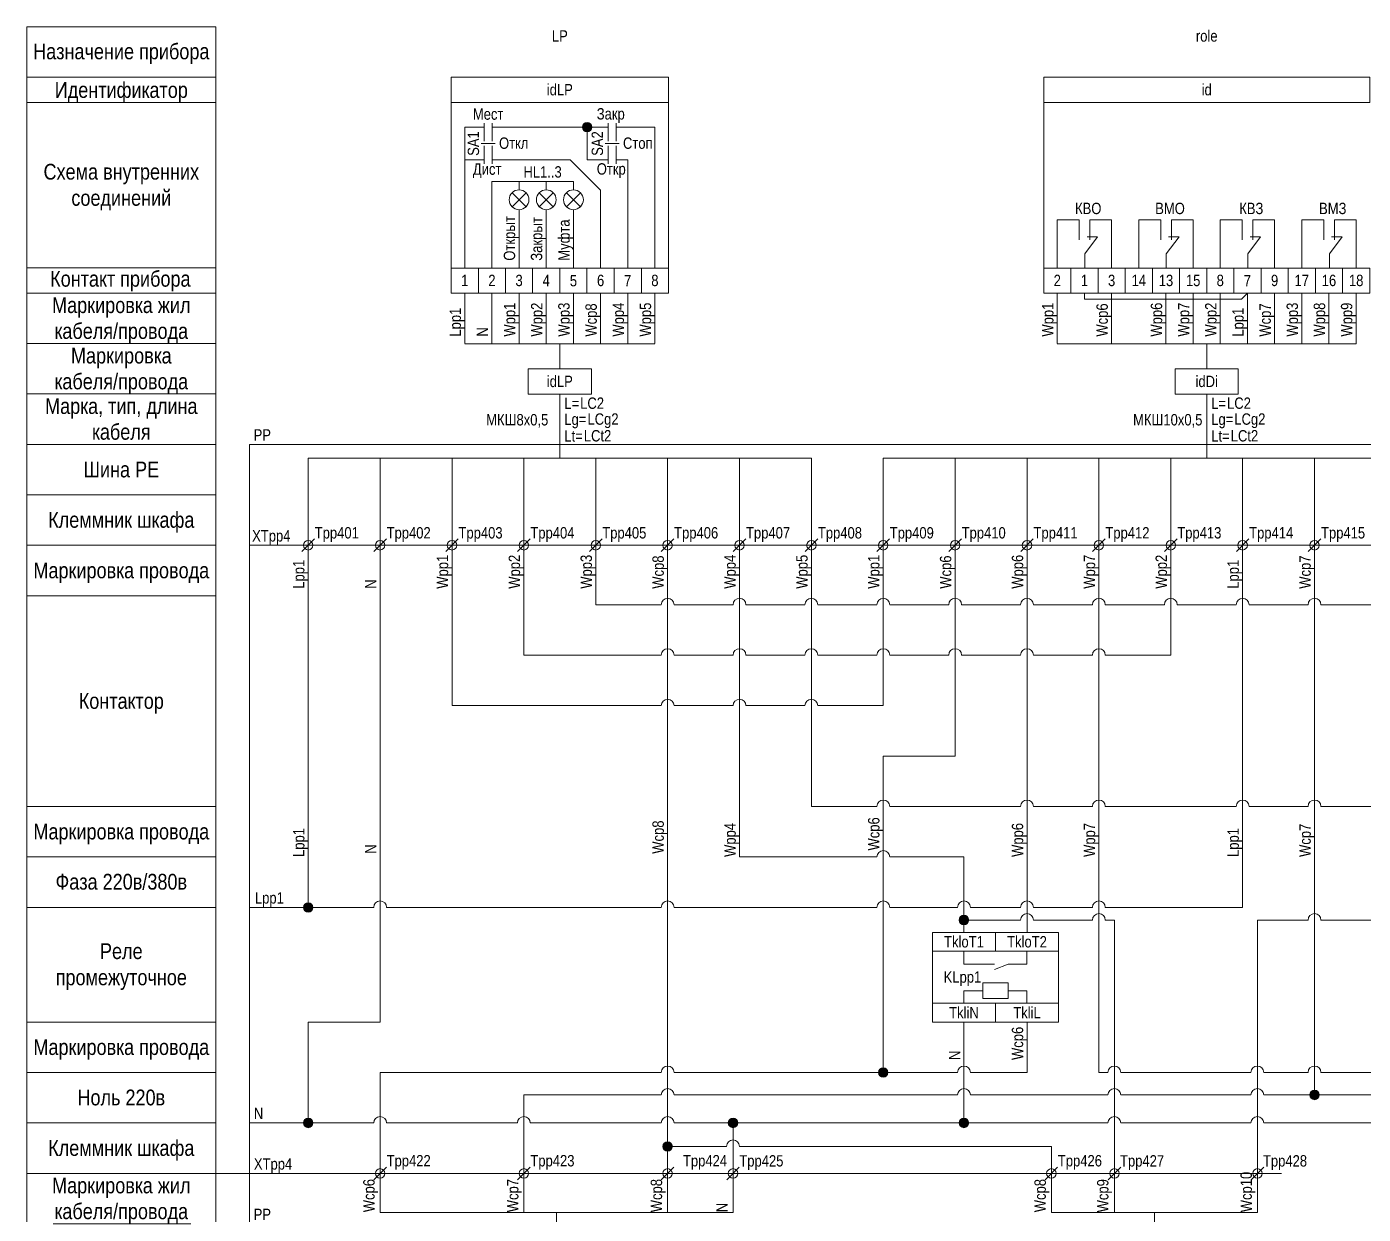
# Model space of a CAD drawing. Header units: millimetres. Extents: x 20 to 340, y -288 to -5.
# Drawn here: x 20 to 232, y -193.3 to -5 of the extents above; entities that cross this region are included whole.
import ezdxf

# ---------------------------------------------------------------- set-up
doc = ezdxf.new("R2010")
doc.units = ezdxf.units.MM
doc.header["$MEASUREMENT"] = 0
doc.linetypes.add('1_1', pattern=[2000, 1000, -1000])
doc.linetypes.add('4_2_1_2', pattern=[6702.777624, 3527.777672, -1763.888836, 0, -1411.111116])
for name, color, linetype in [('id_names', 7, 'Continuous'), ('id_params_do', 7, 'Continuous'), ('id_static_di', 7, 'Continuous'), ('id_static_do', 7, 'Continuous')]:
    doc.layers.add(name, color=color, linetype=linetype)
doc.styles.add('СГЕНЕРИР_СТИЛЬ_1', font='')
doc.styles.get('СГЕНЕРИР_СТИЛЬ_1').set_extended_font_data('Arial Narrow')

msp = doc.modelspace()

# ---------------------------------------------------------------- hatches: boundary and pattern name
at = {"layer": 'id_static_do', "linetype": 'Continuous', "lineweight": 0, "true_color": 0x000000}
for points in [[(108.13, -20.91), (108.19, -21.2), (108.35, -21.44), (108.59, -21.61), (108.88, -21.66), (109.17, -21.61), (109.41, -21.44), (109.57, -21.2), (109.63, -20.91), (109.57, -20.63), (109.41, -20.38), (109.17, -20.22), (108.88, -20.16), (108.59, -20.22), (108.35, -20.38), (108.19, -20.63)], [(63.9, -144.65), (63.96, -144.94), (64.12, -145.18), (64.37, -145.34), (64.65, -145.4), (64.94, -145.34), (65.18, -145.18), (65.35, -144.94), (65.4, -144.65), (65.35, -144.36), (65.18, -144.12), (64.94, -143.96), (64.65, -143.9), (64.37, -143.96), (64.12, -144.12), (63.96, -144.36)], [(167.9, -146.65), (167.96, -146.94), (168.12, -147.18), (168.36, -147.34), (168.65, -147.4), (168.94, -147.34), (169.18, -147.18), (169.34, -146.94), (169.4, -146.65), (169.34, -146.36), (169.18, -146.12), (168.94, -145.96), (168.65, -145.9), (168.36, -145.96), (168.12, -146.12), (167.96, -146.36)], [(155.1, -170.83), (155.16, -171.12), (155.32, -171.36), (155.56, -171.52), (155.85, -171.58), (156.14, -171.52), (156.38, -171.36), (156.54, -171.12), (156.6, -170.83), (156.54, -170.54), (156.38, -170.3), (156.14, -170.14), (155.85, -170.08), (155.56, -170.14), (155.32, -170.3), (155.16, -170.54)], [(223.5, -174.39), (223.56, -174.68), (223.72, -174.92), (223.96, -175.09), (224.25, -175.14), (224.54, -175.09), (224.78, -174.92), (224.94, -174.68), (225, -174.39), (224.94, -174.11), (224.78, -173.86), (224.54, -173.7), (224.25, -173.64), (223.96, -173.7), (223.72, -173.86), (223.56, -174.11)], [(63.9, -178.83), (63.96, -179.12), (64.12, -179.36), (64.37, -179.52), (64.65, -179.58), (64.94, -179.52), (65.18, -179.36), (65.35, -179.12), (65.4, -178.83), (65.35, -178.54), (65.18, -178.3), (64.94, -178.14), (64.65, -178.08), (64.37, -178.14), (64.12, -178.3), (63.96, -178.54)], [(131.27, -178.83), (131.32, -179.12), (131.49, -179.36), (131.73, -179.52), (132.02, -179.58), (132.3, -179.52), (132.55, -179.36), (132.71, -179.12), (132.77, -178.83), (132.71, -178.54), (132.55, -178.3), (132.3, -178.14), (132.02, -178.08), (131.73, -178.14), (131.49, -178.3), (131.32, -178.54)], [(167.9, -178.83), (167.96, -179.12), (168.12, -179.36), (168.36, -179.52), (168.65, -179.58), (168.94, -179.52), (169.18, -179.36), (169.34, -179.12), (169.4, -178.83), (169.34, -178.54), (169.18, -178.3), (168.94, -178.14), (168.65, -178.08), (168.36, -178.14), (168.12, -178.3), (167.96, -178.54)], [(120.9, -182.55), (120.96, -182.83), (121.12, -183.08), (121.37, -183.24), (121.65, -183.3), (121.94, -183.24), (122.18, -183.08), (122.34, -182.83), (122.4, -182.55), (122.34, -182.26), (122.18, -182.02), (121.94, -181.85), (121.65, -181.8), (121.37, -181.85), (121.12, -182.02), (120.96, -182.26)]]:
    msp.add_hatch(color=18, dxfattribs=at).paths.add_polyline_path(points)

# ---------------------------------------------------------------- linework, layer by layer
at = {"layer": 'id_names', "color": 7, "linetype": 'Continuous', "lineweight": 15, "ltscale": 100}
for points in [[(20, -13), (50, -13), (50, -5), (20, -5)], [(20, -17), (50, -17), (50, -13), (20, -13)], [(20, -43.23), (50, -43.23), (50, -17), (20, -17)], [(20, -47.23), (50, -47.23), (50, -43.23), (20, -43.23)], [(20, -55.23), (50, -55.23), (50, -47.23), (20, -47.23)], [(20, -63.23), (50, -63.23), (50, -55.23), (20, -55.23)], [(20, -71.23), (50, -71.23), (50, -63.23), (20, -63.23)], [(20, -79.23), (50, -79.23), (50, -71.23), (20, -71.23)], [(20, -87.23), (50, -87.23), (50, -79.23), (20, -79.23)], [(20, -95.23), (50, -95.23), (50, -87.23), (20, -87.23)], [(20, -128.65), (50, -128.65), (50, -95.23), (20, -95.23)], [(20, -136.65), (50, -136.65), (50, -128.65), (20, -128.65)], [(20, -144.65), (50, -144.65), (50, -136.65), (20, -136.65)], [(20, -162.83), (50, -162.83), (50, -144.65), (20, -144.65)], [(20, -170.83), (50, -170.83), (50, -162.83), (20, -162.83)], [(20, -178.83), (50, -178.83), (50, -170.83), (20, -170.83)], [(20, -186.83), (50, -186.83), (50, -178.83), (20, -178.83)], [(20, -194.83), (50, -194.83), (50, -186.83), (20, -186.83)]]:
    msp.add_lwpolyline(points, close=True, dxfattribs=at)
at = {"layer": 'id_static_di', "color": 7, "linetype": 'Continuous', "lineweight": 15, "ltscale": 100}
msp.add_line((104.03, -196.83), (104.03, -193.01), dxfattribs=at)
at = {"layer": 'id_static_do', "color": 7, "linetype": 'Continuous', "lineweight": 15, "ltscale": 100}
for p, q in [((87.32, -17), (87.32, -43.26)), ((121.79, -43.26), (121.79, -17)), ((89.47, -43.26), (89.47, -20.91)), ((89.47, -20.91), (92.57, -20.91)), ((92.57, -23.12), (92.57, -20.27)), ((93.82, -23.12), (93.82, -20.27)), ((93.82, -20.91), (112.23, -20.91)), ((112.23, -23.12), (112.23, -20.27)), ((113.47, -23.12), (113.47, -20.27)), ((113.47, -20.91), (119.63, -20.91)), ((119.63, -20.91), (119.63, -43.26)), ((108.88, -26.1), (108.88, -21.66)), ((92.1, -23.51), (94.29, -23.51)), ((92.57, -26.74), (92.57, -23.89)), ((93.82, -26.74), (93.82, -23.89)), ((111.76, -23.51), (113.95, -23.51)), ((112.23, -26.74), (112.23, -23.89)), ((113.47, -26.74), (113.47, -23.89)), ((89.47, -26.1), (92.57, -26.1)), ((93.82, -26.1), (106.21, -26.1)), ((106.21, -26.1), (111.02, -30.91)), ((112.23, -26.1), (108.88, -26.1)), ((113.47, -26.1), (115.32, -26.1)), ((115.32, -26.1), (115.32, -43.26)), ((93.78, -43.26), (93.78, -29.52)), ((93.78, -29.52), (106.71, -29.52)), ((98.09, -29.52), (98.09, -30.87)), ((102.4, -29.52), (102.4, -30.87)), ((106.71, -29.52), (106.71, -30.87)), ((96.98, -33.55), (99.2, -31.33)), ((96.98, -31.33), (99.2, -33.55)), ((101.29, -33.55), (103.51, -31.33)), ((101.29, -31.33), (103.51, -33.55)), ((105.6, -33.55), (107.82, -31.33)), ((105.6, -31.33), (107.82, -33.55)), ((111.02, -30.91), (111.02, -43.26)), ((98.09, -34.06), (98.09, -43.26)), ((102.4, -34.06), (102.4, -43.26)), ((106.71, -34.06), (106.71, -43.26)), ((183.45, -43.26), (183.45, -35.64)), ((186.92, -35.64), (183.45, -35.64)), ((186.92, -35.64), (186.92, -38.78)), ((192.07, -35.64), (188.63, -35.64)), ((188.63, -35.64), (188.63, -38.78)), ((192.07, -43.26), (192.07, -35.64)), ((196.38, -43.26), (196.38, -35.64)), ((199.85, -35.64), (196.38, -35.64)), ((199.85, -35.64), (199.85, -38.78)), ((205, -35.64), (201.56, -35.64)), ((201.56, -35.64), (201.56, -38.78)), ((205, -43.26), (205, -35.64)), ((209.3, -43.26), (209.3, -35.64)), ((212.77, -35.64), (209.3, -35.64)), ((212.77, -35.64), (212.77, -38.78)), ((217.92, -35.64), (214.48, -35.64)), ((214.48, -35.64), (214.48, -38.78)), ((217.92, -43.26), (217.92, -35.64)), ((222.23, -43.26), (222.23, -35.64)), ((225.7, -35.64), (222.23, -35.64)), ((225.7, -35.64), (225.7, -38.78)), ((230.85, -35.64), (227.41, -35.64)), ((227.41, -35.64), (227.41, -38.78)), ((230.85, -43.26), (230.85, -35.64)), ((189.84, -38.32), (187.82, -41)), ((189.84, -38.32), (188.18, -38.32)), ((202.77, -38.32), (200.74, -41)), ((202.77, -38.32), (201.11, -38.32)), ((215.69, -38.32), (213.67, -41)), ((215.69, -38.32), (214.03, -38.32)), ((228.62, -38.32), (226.6, -41)), ((228.62, -38.32), (226.96, -38.32)), ((187.82, -41), (187.82, -43.26)), ((200.74, -41), (200.74, -43.26)), ((213.67, -41), (213.67, -43.26)), ((226.6, -41), (226.6, -43.26)), ((89.47, -55.24), (89.47, -47.26)), ((93.78, -55.24), (93.78, -47.26)), ((98.09, -55.24), (98.09, -47.26)), ((102.4, -55.24), (102.4, -47.26)), ((106.71, -55.24), (106.71, -47.26)), ((111.02, -55.26), (111.02, -47.26)), ((115.32, -55.24), (115.32, -47.26)), ((119.63, -55.24), (119.63, -47.26)), ((183.45, -55.24), (183.45, -47.26)), ((187.76, -48.22), (187.76, -47.26)), ((212.65, -48.22), (187.76, -48.22)), ((192.07, -55.24), (192.07, -47.26)), ((200.69, -55.24), (200.69, -47.26)), ((205, -55.24), (205, -47.26)), ((209.3, -55.24), (209.3, -47.26)), ((213.61, -47.26), (212.65, -48.22)), ((213.61, -55.24), (213.61, -47.26)), ((217.92, -55.26), (217.92, -47.26)), ((222.23, -55.24), (222.23, -47.26)), ((226.54, -55.24), (226.54, -47.26)), ((230.85, -55.26), (230.85, -47.26)), ((119.63, -55.26), (89.47, -55.26)), ((104.55, -59.26), (104.55, -55.26)), ((230.85, -55.26), (183.45, -55.26)), ((207.15, -59.26), (207.15, -55.26)), ((104.55, -73.4), (104.55, -63.26)), ((207.15, -73.4), (207.15, -63.26)), ((64.65, -87.26), (64.65, -73.4)), ((64.65, -73.4), (144.45, -73.4)), ((76.05, -87.26), (76.05, -73.4)), ((87.45, -87.26), (87.45, -73.4)), ((98.85, -87.26), (98.85, -73.4)), ((110.25, -87.26), (110.25, -73.4)), ((121.65, -87.26), (121.65, -73.4)), ((133.05, -87.26), (133.05, -73.4)), ((144.45, -87.26), (144.45, -73.4)), ((155.85, -73.4), (258.45, -73.4)), ((155.85, -87.26), (155.85, -73.4)), ((167.25, -87.26), (167.25, -73.4)), ((178.65, -87.26), (178.65, -73.4)), ((190.05, -87.26), (190.05, -73.4)), ((201.45, -87.26), (201.45, -73.4)), ((212.85, -87.26), (212.85, -73.4)), ((224.25, -87.26), (224.25, -73.4)), ((63.65, -88.23), (65.65, -86.23)), ((75.05, -88.23), (77.05, -86.23)), ((86.45, -88.23), (88.45, -86.23)), ((97.85, -88.23), (99.85, -86.23)), ((109.25, -88.23), (111.25, -86.23)), ((120.65, -88.23), (122.65, -86.23)), ((132.05, -88.23), (134.05, -86.23)), ((143.45, -88.23), (145.45, -86.23)), ((154.85, -88.23), (156.85, -86.23)), ((166.25, -88.23), (168.25, -86.23)), ((177.65, -88.23), (179.65, -86.23)), ((189.05, -88.23), (191.05, -86.23)), ((200.45, -88.23), (202.45, -86.23)), ((211.85, -88.23), (213.85, -86.23)), ((223.25, -88.23), (225.25, -86.23)), ((64.65, -87.23), (64.65, -143.9)), ((76.05, -87.23), (76.05, -162.83)), ((87.45, -112.65), (87.45, -87.23)), ((98.85, -87.23), (98.85, -104.65)), ((110.25, -96.65), (110.25, -87.23)), ((121.65, -87.23), (121.65, -186.83)), ((155.85, -112.65), (155.85, -87.23)), ((167.25, -87.23), (167.25, -120.65)), ((178.65, -87.23), (178.65, -148.65)), ((190.05, -87.23), (190.05, -170.83)), ((201.45, -104.65), (201.45, -87.23)), ((212.85, -144.65), (212.85, -87.26)), ((224.25, -87.23), (224.25, -173.64)), ((110.25, -96.65), (120.63, -96.65)), ((122.67, -96.65), (132.03, -96.65)), ((134.07, -96.65), (143.43, -96.65)), ((145.47, -96.65), (154.83, -96.65)), ((156.87, -96.65), (166.23, -96.65)), ((168.27, -96.65), (177.63, -96.65)), ((179.67, -96.65), (189.03, -96.65)), ((191.07, -96.65), (200.43, -96.65)), ((202.47, -96.65), (211.83, -96.65)), ((213.87, -96.65), (223.23, -96.65)), ((225.27, -96.65), (235.65, -96.65)), ((98.85, -104.65), (120.63, -104.65)), ((122.67, -104.65), (132.03, -104.65)), ((134.07, -104.65), (143.43, -104.65)), ((145.47, -104.65), (154.83, -104.65)), ((156.87, -104.65), (166.23, -104.65)), ((168.27, -104.65), (177.63, -104.65)), ((179.67, -104.65), (189.03, -104.65)), ((191.07, -104.65), (201.45, -104.65)), ((87.45, -112.65), (120.63, -112.65)), ((122.67, -112.65), (132.03, -112.65)), ((134.07, -112.65), (143.43, -112.65)), ((145.47, -112.65), (155.85, -112.65)), ((167.25, -120.65), (155.85, -120.65)), ((155.85, -120.65), (155.85, -170.08)), ((75.04, -144.65), (55.31, -144.65)), ((120.63, -144.65), (77.07, -144.65)), ((154.83, -144.65), (122.67, -144.65)), ((167.63, -144.65), (156.87, -144.65)), ((177.63, -144.65), (169.67, -144.65)), ((189.03, -144.65), (179.67, -144.65)), ((212.85, -144.65), (191.07, -144.65)), ((177.63, -146.65), (169.4, -146.65)), ((189.03, -146.65), (179.67, -146.65)), ((192.51, -146.65), (191.07, -146.65)), ((192.51, -186.83), (192.51, -146.65)), ((215.19, -186.83), (215.19, -146.65)), ((215.19, -146.65), (223.23, -146.65)), ((225.27, -146.65), (236.31, -146.65)), ((64.65, -162.83), (64.65, -178.08)), ((76.05, -162.83), (64.65, -162.83)), ((168.65, -178.08), (168.65, -162.83)), ((178.65, -170.83), (178.65, -162.83)), ((155.85, -170.83), (167.63, -170.83)), ((169.67, -170.83), (178.65, -170.83)), ((190.05, -170.83), (191.49, -170.83)), ((193.53, -170.83), (214.17, -170.83)), ((216.21, -170.83), (223.23, -170.83)), ((225.27, -170.83), (236.04, -170.83)), ((224.25, -174.39), (236.04, -174.39)), ((55.31, -178.83), (75.04, -178.83)), ((77.07, -178.83), (97.83, -178.83)), ((99.87, -178.83), (120.63, -178.83)), ((122.67, -178.83), (191.49, -178.83)), ((132.02, -186.83), (132.02, -179.58)), ((193.53, -178.83), (214.17, -178.83)), ((216.21, -178.83), (333.7, -178.83)), ((131, -182.55), (122.4, -182.55)), ((182.51, -182.55), (133.03, -182.55)), ((182.51, -186.83), (182.51, -182.55)), ((75.05, -187.83), (77.05, -185.83)), ((97.85, -187.83), (99.85, -185.83)), ((120.65, -187.83), (122.65, -185.83)), ((131.02, -187.83), (133.02, -185.83)), ((181.51, -187.83), (183.51, -185.83)), ((191.51, -187.83), (193.51, -185.83)), ((214.19, -187.83), (216.19, -185.83)), ((76.05, -193.01), (76.05, -186.83)), ((98.85, -193.01), (98.85, -186.83)), ((121.65, -193.01), (121.65, -186.83)), ((132.02, -193.01), (132.02, -186.83)), ((182.51, -193.01), (182.51, -186.83)), ((192.51, -193.01), (192.51, -186.83)), ((215.19, -193.01), (215.19, -186.83)), ((76.05, -193.01), (132.02, -193.01)), ((182.51, -193.01), (215.19, -193.01)), ((198.85, -196.83), (198.85, -193.01))]:
    msp.add_line(p, q, dxfattribs=at)
at = {"layer": 'id_static_do', "color": 7, "linetype": '1_1', "lineweight": 15, "ltscale": 100}
for p, q in [((181.3, -43.26), (181.3, -17)), ((339.51, -71.23), (55.31, -71.23)), ((55.31, -194.83), (55.31, -71.23))]:
    msp.add_line(p, q, dxfattribs=at)
at = {"layer": 'id_static_do', "color": 7, "linetype": '4_2_1_2', "lineweight": 15, "ltscale": 100}
for p, q in [((55.31, -87.23), (309.75, -87.23)), ((46.36, -186.83), (218.99, -186.83))]:
    msp.add_line(p, q, dxfattribs=at)
at = {"layer": 'id_static_do', "color": 7, "linetype": 'Continuous', "lineweight": 15, "ltscale": 100}
for points in [[(87.32, -17), (121.79, -17), (121.79, -13), (87.32, -13)], [(181.3, -17), (233, -17), (233, -13), (181.3, -13)], [(87.32, -47.26), (91.63, -47.26), (91.63, -43.26), (87.32, -43.26)], [(91.63, -47.26), (95.93, -47.26), (95.93, -43.26), (91.63, -43.26)], [(95.93, -47.26), (100.24, -47.26), (100.24, -43.26), (95.93, -43.26)], [(100.24, -47.26), (104.55, -47.26), (104.55, -43.26), (100.24, -43.26)], [(104.55, -47.26), (108.86, -47.26), (108.86, -43.26), (104.55, -43.26)], [(108.86, -47.26), (113.17, -47.26), (113.17, -43.26), (108.86, -43.26)], [(113.17, -47.26), (117.48, -47.26), (117.48, -43.26), (113.17, -43.26)], [(117.48, -47.26), (121.79, -47.26), (121.79, -43.26), (117.48, -43.26)], [(181.3, -47.26), (185.61, -47.26), (185.61, -43.26), (181.3, -43.26)], [(185.61, -47.26), (189.91, -47.26), (189.91, -43.26), (185.61, -43.26)], [(189.91, -47.26), (194.22, -47.26), (194.22, -43.26), (189.91, -43.26)], [(194.22, -47.26), (198.53, -47.26), (198.53, -43.26), (194.22, -43.26)], [(198.53, -47.26), (202.84, -47.26), (202.84, -43.26), (198.53, -43.26)], [(202.84, -47.26), (207.15, -47.26), (207.15, -43.26), (202.84, -43.26)], [(207.15, -47.26), (211.46, -47.26), (211.46, -43.26), (207.15, -43.26)], [(211.46, -47.26), (215.77, -47.26), (215.77, -43.26), (211.46, -43.26)], [(215.77, -47.26), (220.08, -47.26), (220.08, -43.26), (215.77, -43.26)], [(220.08, -47.26), (224.39, -47.26), (224.39, -43.26), (220.08, -43.26)], [(224.39, -47.26), (228.69, -47.26), (228.69, -43.26), (224.39, -43.26)], [(228.69, -47.26), (233, -47.26), (233, -43.26), (228.69, -43.26)], [(99.55, -63.26), (109.55, -63.26), (109.55, -59.26), (99.55, -59.26)], [(202.15, -63.26), (212.15, -63.26), (212.15, -59.26), (202.15, -59.26)], [(183.65, -148.65), (163.65, -148.65), (163.65, -162.83), (183.65, -162.83)], [(173.65, -148.65), (163.65, -148.65), (163.65, -151.61), (173.65, -151.61)], [(183.65, -148.65), (173.65, -148.65), (173.65, -151.61), (183.65, -151.61)], [(171.65, -159.11), (171.65, -156.61), (175.65, -156.61), (175.65, -159.11)], [(173.65, -159.86), (163.65, -159.86), (163.65, -162.83), (173.65, -162.83)], [(183.65, -159.86), (173.65, -159.86), (173.65, -162.83), (183.65, -162.83)]]:
    msp.add_lwpolyline(points, close=True, dxfattribs=at)
for points in [[(133.05, -87.23), (133.05, -136.65), (154.83, -136.65)], [(144.45, -87.23), (144.45, -128.65), (154.83, -128.65)], [(156.87, -128.65), (177.63, -128.65)], [(179.67, -128.65), (189.03, -128.65)], [(191.07, -128.65), (211.83, -128.65)], [(213.87, -128.65), (223.23, -128.65)], [(225.27, -128.65), (237.06, -128.65), (237.06, -148.65)], [(156.87, -136.65), (168.65, -136.65), (168.65, -148.65)], [(168.65, -151.61), (168.65, -153.65), (171.65, -153.65)], [(178.64, -151.61), (178.64, -153.65), (175.65, -153.65)], [(171.65, -153.65), (173.51, -153.65)], [(175.65, -153.65), (173.51, -154.48)], [(168.65, -159.86), (168.65, -157.86), (171.65, -157.86)], [(178.64, -159.86), (178.64, -157.86), (175.65, -157.86)], [(76.05, -186.83), (76.05, -170.83), (120.63, -170.83)], [(122.67, -170.83), (155.85, -170.83)], [(98.85, -186.83), (98.85, -174.39), (120.63, -174.39)], [(122.67, -174.39), (167.63, -174.39)], [(169.67, -174.39), (191.49, -174.39)], [(193.53, -174.39), (214.17, -174.39)], [(216.21, -174.39), (224.25, -174.39)]]:
    msp.add_lwpolyline(points, dxfattribs=at)
for centre, radius in [((108.88, -20.91), 0.75), ((98.09, -32.44), 1.57), ((102.4, -32.44), 1.57), ((106.71, -32.44), 1.57), ((64.65, -87.23), 0.75), ((76.05, -87.23), 0.75), ((87.45, -87.23), 0.75), ((98.85, -87.23), 0.75), ((110.25, -87.23), 0.75), ((121.65, -87.23), 0.75), ((133.05, -87.23), 0.75), ((144.45, -87.23), 0.75), ((155.85, -87.23), 0.75), ((167.25, -87.23), 0.75), ((178.65, -87.23), 0.75), ((190.05, -87.23), 0.75), ((201.45, -87.23), 0.75), ((212.85, -87.23), 0.75), ((224.25, -87.23), 0.75), ((64.65, -144.65), 0.75), ((168.65, -146.65), 0.75), ((155.85, -170.83), 0.75), ((224.25, -174.39), 0.75), ((64.65, -178.83), 0.75), ((132.02, -178.83), 0.75), ((168.65, -178.83), 0.75), ((121.65, -182.55), 0.75), ((76.05, -186.83), 0.75), ((98.85, -186.83), 0.75), ((121.65, -186.83), 0.75), ((132.02, -186.83), 0.75), ((182.51, -186.83), 0.75), ((192.51, -186.83), 0.75), ((215.19, -186.83), 0.75)]:
    msp.add_circle(centre, radius, dxfattribs=at)
for centre in [(121.65, -96.65), (133.05, -96.65), (144.45, -96.65), (155.85, -96.65), (167.25, -96.65), (178.65, -96.65), (190.05, -96.65), (201.45, -96.65), (212.85, -96.65), (224.25, -96.65), (121.65, -104.65), (133.05, -104.65), (144.45, -104.65), (155.85, -104.65), (167.25, -104.65), (178.65, -104.65), (190.05, -104.65), (121.65, -112.65), (133.05, -112.65), (144.45, -112.65), (155.85, -128.65), (178.65, -128.65), (190.05, -128.65), (212.85, -128.65), (224.25, -128.65), (155.85, -136.65), (76.05, -144.65), (121.65, -144.65), (155.85, -144.65), (168.65, -144.65), (178.65, -144.65), (190.05, -144.65), (178.65, -146.65), (190.05, -146.65), (224.25, -146.65), (121.65, -170.83), (168.65, -170.83), (192.51, -170.83), (215.19, -170.83), (224.25, -170.83), (121.65, -174.39), (168.65, -174.39), (192.51, -174.39), (215.19, -174.39), (76.05, -178.83), (98.85, -178.83), (121.65, -178.83), (192.51, -178.83), (215.19, -178.83), (132.02, -182.55)]:
    msp.add_arc(centre, 1.02, 0, 180, dxfattribs=at)

# ---------------------------------------------------------------- texts
at = {"layer": 'id_names', "color": 7, "linetype": 'Continuous', "lineweight": 15, "char_height": 2.5, "attachment_point": 2, "style": 'СГЕНЕРИР_СТИЛЬ_1'}
for s, insert in [('\\A1;{\\pqc;\\fArial Narrow|b0|i0|c204|p34;Назначение прибора}', (35, -7.66)), ('\\A1;{\\pqc;\\fArial Narrow|b0|i0|c204|p34;Идентификатор}', (35, -13.78)), ('\\A1;{\\pqc;\\fArial Narrow|b0|i0|c204|p34;Контакт прибора}', (34.85, -43.72)), ('\\A1;{\\pqc;\\fArial Narrow|b0|i0|c204|p34;Шина РЕ}', (35, -73.96)), ('\\A1;{\\pqc;\\fArial Narrow|b0|i0|c204|p34;Клеммник\\fArial Narrow|b0|i0|c204|p34; шкафа}', (35, -81.95)), ('\\A1;{\\pqc;\\fArial Narrow|b0|i0|c204|p34;Маркировка \\fArial Narrow|b0|i0|c204|p34;провода}', (35, -89.96)), ('\\A1;{\\pqc;\\fArial Narrow|b0|i0|c204|p34;Контактор}', (35, -110.66)), ('\\A1;{\\pqc;\\fArial Narrow|b0|i0|c204|p34;Маркировка \\fArial Narrow|b0|i0|c204|p34;провода}', (35, -131.37)), ('\\A1;{\\pqc;\\fArial Narrow|b0|i0|c204|p34;Фаза \\fArial Narrow|b0|i0|c204|p34;220в\\fArial Narrow|b0|i0|c204|p34;/380в}', (35, -139.33)), ('\\A1;{\\pqc;\\fArial Narrow|b0|i0|c204|p34;Маркировка \\fArial Narrow|b0|i0|c204|p34;провода}', (35, -165.55)), ('\\A1;{\\pqc;\\fArial Narrow|b0|i0|c204|p34;Ноль 220\\fArial Narrow|b0|i0|c204|p34;в}', (35, -173.54)), ('\\A1;{\\pqc;\\fArial Narrow|b0|i0|c204|p34;Клеммник\\fArial Narrow|b0|i0|c204|p34; шкафа}', (35, -181.55))]:
    msp.add_mtext(s, dxfattribs=dict(at, insert=insert))
at = {"layer": 'id_names', "color": 7, "linetype": 'Continuous', "lineweight": 15, "insert": (35, -26.74), "char_height": 2.5, "width": 30, "attachment_point": 2, "line_spacing_factor": 0.996473, "style": 'СГЕНЕРИР_СТИЛЬ_1'}
msp.add_mtext('\\A1;{\\pqc;\\fArial Narrow|b0|i0|c204|p34;Схема внутренних соединений}', dxfattribs=at)
at = {"layer": 'id_names', "color": 7, "linetype": 'Continuous', "lineweight": 15, "char_height": 2.5, "attachment_point": 2, "style": 'СГЕНЕРИР_СТИЛЬ_1'}
for s, insert, line_spacing_factor in [('\\A1;{\\pqc;\\fArial Narrow|b0|i0|c204|p34;Маркировка жил\\P\\pqc;\\fArial Narrow|b0|i0|c204|p34;кабеля/провода}', (35, -47.9), 0.982786), ('\\A1;{\\pqc;\\fArial Narrow|b0|i0|c204|p34;Маркировка\\P\\pqc;\\fArial Narrow|b0|i0|c204|p34;кабеля/провода}', (35, -55.9), 0.982786), ('\\A1;{\\pqc;\\fArial Narrow|b0|i0|c204|p34;Марка, тип\\fArial Narrow|b0|i0|c204|p34;, длина\\P\\pqc;\\fArial Narrow|b0|i0|c204|p34;кабеля}', (35, -63.9), 0.98101), ('\\A1;{\\pqc;\\fArial Narrow|b0|i0|c204|p34;Реле\\P\\pqc;\\fArial Narrow|b0|i0|c204|p34;промежуточное}', (35, -150.34), 0.996607), ('\\A1;{\\pqc;\\fArial Narrow|b0|i0|c204|p34;Маркировка жил\\P\\pqc;\\fArial Narrow|b0|i0|c204|p34;кабеля/провода}', (35, -187.49), 0.982786)]:
    msp.add_mtext(s, dxfattribs=dict(at, insert=insert, line_spacing_factor=line_spacing_factor))
at = {"layer": 'id_params_do', "color": 7, "linetype": 'Continuous', "lineweight": 15, "char_height": 1.8, "attachment_point": 2, "style": 'СГЕНЕРИР_СТИЛЬ_1'}
for s, insert, width in [('\\A1;{\\pqc;\\fArial Narrow|b0|i0|c204|p34;LP}', (104.55, -5.56), 30), ('\\A1;{\\pqc;\\fArial Narrow|b0|i0|c204|p34;role}', (207.15, -5.56), 50)]:
    msp.add_mtext(s, dxfattribs=dict(at, insert=insert, width=width))
at = {"layer": 'id_params_do', "color": 7, "linetype": 'Continuous', "lineweight": 15, "char_height": 1.8, "style": 'СГЕНЕРИР_СТИЛЬ_1'}
for s, insert, attachment_point in [('\\A1;{\\pqc;\\fArial Narrow|b0|i0|c204|p34;idL\\fArial Narrow|b0|i0|c204|p34;P}', (104.55, -14.08), 2), ('\\A1;{\\pqc;\\fArial Narrow|b0|i0|c204|p34;id}', (207.15, -14.08), 2), ('\\A1;{\\pql;\\fArial Narrow|b0|i0|c204|p34;HL1..3}', (98.78, -27.12), 1), ('\\A1;{\\pqc;\\fArial Narrow|b0|i0|c204|p34;idL\\fArial Narrow|b0|i0|c204|p34;P}', (104.55, -60.34), 2), ('\\A1;{\\pqc;\\fArial Narrow|b0|i0|c204|p34;idD\\fArial Narrow|b0|i0|c204|p34;i}', (207.15, -60.34), 2), ('\\A1;{\\pql;\\fArial Narrow|b0|i0|c204|p34;LC\\fArial Narrow|b0|i0|c204|p34;2}', (107.78, -63.79), 1), ('\\A1;{\\pql;\\fArial Narrow|b0|i0|c204|p34;LC\\fArial Narrow|b0|i0|c204|p34;2}', (210.38, -63.79), 1), ('\\A1;{\\pql;\\fArial Narrow|b0|i0|c204|p34;LCg\\fArial Narrow|b0|i0|c204|p34;2}', (108.94, -66.31), 1), ('\\A1;{\\pql;\\fArial Narrow|b0|i0|c204|p34;LCg\\fArial Narrow|b0|i0|c204|p34;2}', (211.53, -66.31), 1), ('\\A1;{\\pql;\\fArial Narrow|b0|i0|c204|p34;P\\fArial Narrow|b0|i0|c204|p34;P}', (55.99, -68.83), 1), ('\\A1;{\\pql;\\fArial Narrow|b0|i0|c204|p34;LCt\\fArial Narrow|b0|i0|c204|p34;2}', (108.36, -68.96), 1), ('\\A1;{\\pql;\\fArial Narrow|b0|i0|c204|p34;LCt\\fArial Narrow|b0|i0|c204|p34;2}', (210.96, -68.96), 1), ('\\A1;{\\pql;\\fArial Narrow|b0|i0|c204|p34;Tpp4\\fArial Narrow|b0|i0|c204|p34;0\\fArial Narrow|b0|i0|c204|p34;1}', (65.68, -84.35), 1), ('\\A1;{\\pql;\\fArial Narrow|b0|i0|c204|p34;Tpp4\\fArial Narrow|b0|i0|c204|p34;0\\fArial Narrow|b0|i0|c204|p34;2}', (77.08, -84.35), 1), ('\\A1;{\\pql;\\fArial Narrow|b0|i0|c204|p34;Tpp4\\fArial Narrow|b0|i0|c204|p34;0\\fArial Narrow|b0|i0|c204|p34;3}', (88.48, -84.35), 1), ('\\A1;{\\pql;\\fArial Narrow|b0|i0|c204|p34;Tpp4\\fArial Narrow|b0|i0|c204|p34;0\\fArial Narrow|b0|i0|c204|p34;4}', (99.88, -84.35), 1), ('\\A1;{\\pql;\\fArial Narrow|b0|i0|c204|p34;Tpp4\\fArial Narrow|b0|i0|c204|p34;0\\fArial Narrow|b0|i0|c204|p34;5}', (111.28, -84.35), 1), ('\\A1;{\\pql;\\fArial Narrow|b0|i0|c204|p34;Tpp4\\fArial Narrow|b0|i0|c204|p34;0\\fArial Narrow|b0|i0|c204|p34;6}', (122.68, -84.35), 1), ('\\A1;{\\pql;\\fArial Narrow|b0|i0|c204|p34;Tpp4\\fArial Narrow|b0|i0|c204|p34;0\\fArial Narrow|b0|i0|c204|p34;7}', (134.08, -84.35), 1), ('\\A1;{\\pql;\\fArial Narrow|b0|i0|c204|p34;Tpp4\\fArial Narrow|b0|i0|c204|p34;0\\fArial Narrow|b0|i0|c204|p34;8}', (145.48, -84.35), 1), ('\\A1;{\\pql;\\fArial Narrow|b0|i0|c204|p34;Tpp4\\fArial Narrow|b0|i0|c204|p34;0\\fArial Narrow|b0|i0|c204|p34;9}', (156.88, -84.35), 1), ('\\A1;{\\pql;\\fArial Narrow|b0|i0|c204|p34;Tpp4\\fArial Narrow|b0|i0|c204|p34;10}', (168.28, -84.35), 1), ('\\A1;{\\pql;\\fArial Narrow|b0|i0|c204|p34;Tpp4\\fArial Narrow|b0|i0|c204|p34;1\\fArial Narrow|b0|i0|c204|p34;1}', (179.68, -84.35), 1), ('\\A1;{\\pql;\\fArial Narrow|b0|i0|c204|p34;Tpp4\\fArial Narrow|b0|i0|c204|p34;1\\fArial Narrow|b0|i0|c204|p34;2}', (191.08, -84.35), 1), ('\\A1;{\\pql;\\fArial Narrow|b0|i0|c204|p34;Tpp4\\fArial Narrow|b0|i0|c204|p34;1\\fArial Narrow|b0|i0|c204|p34;3}', (202.48, -84.35), 1), ('\\A1;{\\pql;\\fArial Narrow|b0|i0|c204|p34;Tpp41\\fArial Narrow|b0|i0|c204|p34;4}', (213.88, -84.35), 1), ('\\A1;{\\pql;\\fArial Narrow|b0|i0|c204|p34;Tpp4\\fArial Narrow|b0|i0|c204|p34;1\\fArial Narrow|b0|i0|c204|p34;5}', (225.28, -84.35), 1), ('\\A1;{\\pql;\\fArial Narrow|b0|i0|c204|p34;XTpp\\fArial Narrow|b0|i0|c204|p34;4}', (55.75, -84.83), 1), ('\\A1;{\\pql;\\fArial Narrow|b0|i0|c204|p34;Lpp1}', (56.19, -142.24), 1), ('\\A1;{\\pqc;\\fArial Narrow|b0|i0|c204|p34;Tklo\\fArial Narrow|b0|i0|c204|p34;T1}', (168.65, -149.2), 2), ('\\A1;{\\pqc;\\fArial Narrow|b0|i0|c204|p34;Tklo\\fArial Narrow|b0|i0|c204|p34;T2}', (178.65, -149.2), 2), ('\\A1;{\\pqc;\\fArial Narrow|b0|i0|c204|p34;KL\\fArial Narrow|b0|i0|c204|p34;p\\fArial Narrow|b0|i0|c204|p34;p1}', (168.41, -154.79), 2), ('\\A1;{\\pqc;\\fArial Narrow|b0|i0|c204|p34;T\\fArial Narrow|b0|i0|c204|p34;kliN}', (168.65, -160.43), 2), ('\\A1;{\\pqc;\\fArial Narrow|b0|i0|c204|p34;TkliL}', (178.65, -160.43), 2), ('\\A1;{\\pql;\\fArial Narrow|b0|i0|c204|p34;Tpp\\fArial Narrow|b0|i0|c204|p34;4\\fArial Narrow|b0|i0|c204|p34;22}', (77.08, -183.92), 1), ('\\A1;{\\pql;\\fArial Narrow|b0|i0|c204|p34;Tpp423}', (99.88, -183.92), 1), ('\\A1;{\\pql;\\fArial Narrow|b0|i0|c204|p34;Tpp42\\fArial Narrow|b0|i0|c204|p34;4}', (124.08, -183.92), 1), ('\\A1;{\\pql;\\fArial Narrow|b0|i0|c204|p34;Tpp42\\fArial Narrow|b0|i0|c204|p34;5}', (133.02, -183.94), 1), ('\\A1;{\\pql;\\fArial Narrow|b0|i0|c204|p34;Tpp42\\fArial Narrow|b0|i0|c204|p34;6}', (183.54, -183.92), 1), ('\\A1;{\\pql;\\fArial Narrow|b0|i0|c204|p34;Tpp42\\fArial Narrow|b0|i0|c204|p34;7}', (193.4, -183.94), 1), ('\\A1;{\\pql;\\fArial Narrow|b0|i0|c204|p34;Tpp42\\fArial Narrow|b0|i0|c204|p34;8}', (216.07, -183.94), 1), ('\\A1;{\\pql;\\fArial Narrow|b0|i0|c204|p34;XT\\fArial Narrow|b0|i0|c204|p34;pp4}', (56.03, -184.43), 1), ('\\A1;{\\pql;\\fArial Narrow|b0|i0|c204|p34;P\\fArial Narrow|b0|i0|c204|p34;P}', (55.99, -192.43), 1)]:
    msp.add_mtext(s, dxfattribs=dict(at, insert=insert, attachment_point=attachment_point))
at = {"layer": 'id_params_do', "color": 7, "linetype": 'Continuous', "lineweight": 15, "char_height": 1.8, "attachment_point": 1, "rotation": 90, "style": 'СГЕНЕРИР_СТИЛЬ_1'}
for s, insert in [('\\A1;{\\pql;\\fArial Narrow|b0|i0|c204|p34;SA1}', (89.94, -25.47)), ('\\A1;{\\pql;\\fArial Narrow|b0|i0|c204|p34;SA\\fArial Narrow|b0|i0|c204|p34;2}', (109.6, -25.47)), ('\\A1;{\\pql;\\fArial Narrow|b0|i0|c204|p34;Lpp1}', (87.06, -54.14)), ('\\A1;{\\pql;\\fArial Narrow|b0|i0|c204|p34;Wpp1}', (95.68, -54.14)), ('\\A1;{\\pql;\\fArial Narrow|b0|i0|c204|p34;Wpp2}', (99.99, -54.14)), ('\\A1;{\\pql;\\fArial Narrow|b0|i0|c204|p34;Wpp3}', (104.3, -54.14)), ('\\A1;{\\pql;\\fArial Narrow|b0|i0|c204|p34;Wcp8}', (108.61, -54.14)), ('\\A1;{\\pql;\\fArial Narrow|b0|i0|c204|p34;Wpp4}', (112.92, -54.14)), ('\\A1;{\\pql;\\fArial Narrow|b0|i0|c204|p34;Wpp5}', (117.23, -54.14)), ('\\A1;{\\pql;\\fArial Narrow|b0|i0|c204|p34;Wpp1}', (181.04, -54.14)), ('\\A1;{\\pql;\\fArial Narrow|b0|i0|c204|p34;W\\fArial Narrow|b0|i0|c204|p34;cp6}', (189.66, -54.14)), ('\\A1;{\\pql;\\fArial Narrow|b0|i0|c204|p34;Wpp6}', (198.28, -54.14)), ('\\A1;{\\pql;\\fArial Narrow|b0|i0|c204|p34;Wpp\\fArial Narrow|b0|i0|c204|p34;7}', (202.59, -54.14)), ('\\A1;{\\pql;\\fArial Narrow|b0|i0|c204|p34;Wpp2}', (206.9, -54.14)), ('\\A1;{\\pql;\\fArial Narrow|b0|i0|c204|p34;Lpp1}', (211.2, -54.14)), ('\\A1;{\\pql;\\fArial Narrow|b0|i0|c204|p34;W\\fArial Narrow|b0|i0|c204|p34;c\\fArial Narrow|b0|i0|c204|p34;p\\fArial Narrow|b0|i0|c204|p34;7}', (215.52, -54.14)), ('\\A1;{\\pql;\\fArial Narrow|b0|i0|c204|p34;Wpp3}', (219.82, -54.14)), ('\\A1;{\\pql;\\fArial Narrow|b0|i0|c204|p34;Wpp\\fArial Narrow|b0|i0|c204|p34;8}', (224.13, -54.14)), ('\\A1;{\\pql;\\fArial Narrow|b0|i0|c204|p34;Wpp\\fArial Narrow|b0|i0|c204|p34;9}', (228.44, -54.14)), ('\\A1;{\\pql;\\fArial Narrow|b0|i0|c204|p34;Wpp1}', (85.04, -94.12)), ('\\A1;{\\pql;\\fArial Narrow|b0|i0|c204|p34;Wpp2}', (96.44, -94.12)), ('\\A1;{\\pql;\\fArial Narrow|b0|i0|c204|p34;Wpp3}', (107.84, -94.12)), ('\\A1;{\\pql;\\fArial Narrow|b0|i0|c204|p34;Wcp8}', (119.24, -94.12)), ('\\A1;{\\pql;\\fArial Narrow|b0|i0|c204|p34;Wpp4}', (130.65, -94.12)), ('\\A1;{\\pql;\\fArial Narrow|b0|i0|c204|p34;Wpp5}', (142.05, -94.12)), ('\\A1;{\\pql;\\fArial Narrow|b0|i0|c204|p34;Wpp1}', (153.44, -94.12)), ('\\A1;{\\pql;\\fArial Narrow|b0|i0|c204|p34;W\\fArial Narrow|b0|i0|c204|p34;c\\fArial Narrow|b0|i0|c204|p34;p\\fArial Narrow|b0|i0|c204|p34;6}', (164.84, -94.12)), ('\\A1;{\\pql;\\fArial Narrow|b0|i0|c204|p34;Wpp6}', (176.24, -94.12)), ('\\A1;{\\pql;\\fArial Narrow|b0|i0|c204|p34;Wpp\\fArial Narrow|b0|i0|c204|p34;7}', (187.65, -94.12)), ('\\A1;{\\pql;\\fArial Narrow|b0|i0|c204|p34;Wpp2}', (199.04, -94.12)), ('\\A1;{\\pql;\\fArial Narrow|b0|i0|c204|p34;W\\fArial Narrow|b0|i0|c204|p34;c\\fArial Narrow|b0|i0|c204|p34;p\\fArial Narrow|b0|i0|c204|p34;7}', (221.85, -94.12)), ('\\A1;{\\pql;\\fArial Narrow|b0|i0|c204|p34;Lpp1}', (62.24, -94.12)), ('\\A1;{\\pql;\\fArial Narrow|b0|i0|c204|p34;Lpp1}', (210.44, -94.12)), ('\\A1;{\\pql;\\fArial Narrow|b0|i0|c204|p34;Wcp8}', (119.24, -136.14)), ('\\A1;{\\pql;\\fArial Narrow|b0|i0|c204|p34;Wpp4}', (130.65, -136.65)), ('\\A1;{\\pql;\\fArial Narrow|b0|i0|c204|p34;W\\fArial Narrow|b0|i0|c204|p34;c\\fArial Narrow|b0|i0|c204|p34;p\\fArial Narrow|b0|i0|c204|p34;6}', (153.44, -135.63)), ('\\A1;{\\pql;\\fArial Narrow|b0|i0|c204|p34;Wpp\\fArial Narrow|b0|i0|c204|p34;6}', (176.24, -136.65)), ('\\A1;{\\pql;\\fArial Narrow|b0|i0|c204|p34;Wpp\\fArial Narrow|b0|i0|c204|p34;7}', (187.65, -136.65)), ('\\A1;{\\pql;\\fArial Narrow|b0|i0|c204|p34;Lpp1}', (62.24, -136.65)), ('\\A1;{\\pql;\\fArial Narrow|b0|i0|c204|p34;Lpp1}', (210.44, -136.65)), ('\\A1;{\\pql;\\fArial Narrow|b0|i0|c204|p34;W\\fArial Narrow|b0|i0|c204|p34;c\\fArial Narrow|b0|i0|c204|p34;p\\fArial Narrow|b0|i0|c204|p34;7}', (221.85, -136.65)), ('\\A1;{\\pql;\\fArial Narrow|b0|i0|c204|p34;Wcp\\fArial Narrow|b0|i0|c204|p34;6}', (176.24, -168.85)), ('\\A1;{\\pql;\\fArial Narrow|b0|i0|c204|p34;Wcp\\fArial Narrow|b0|i0|c204|p34;6}', (73.37, -192.99)), ('\\A1;{\\pql;\\fArial Narrow|b0|i0|c204|p34;W\\fArial Narrow|b0|i0|c204|p34;c\\fArial Narrow|b0|i0|c204|p34;p\\fArial Narrow|b0|i0|c204|p34;7}', (96.18, -192.99)), ('\\A1;{\\pql;\\fArial Narrow|b0|i0|c204|p34;Wcp8}', (118.97, -192.99)), ('\\A1;{\\pql;\\fArial Narrow|b0|i0|c204|p34;W\\fArial Narrow|b0|i0|c204|p34;c\\fArial Narrow|b0|i0|c204|p34;p\\fArial Narrow|b0|i0|c204|p34;8}', (179.83, -192.99)), ('\\A1;{\\pql;\\fArial Narrow|b0|i0|c204|p34;Wcp\\fArial Narrow|b0|i0|c204|p34;9}', (189.76, -193.01)), ('\\A1;{\\pql;\\fArial Narrow|b0|i0|c204|p34;Wcp\\fArial Narrow|b0|i0|c204|p34;10}', (212.51, -192.99))]:
    msp.add_mtext(s, dxfattribs=dict(at, insert=insert))
at = {"layer": 'id_static_do', "color": 7, "linetype": 'Continuous', "lineweight": 15, "char_height": 1.8, "style": 'СГЕНЕРИР_СТИЛЬ_1'}
for s, insert, attachment_point in [('\\A1;{\\pql;\\fArial Narrow|b0|i0|c204|p34;Мест}', (90.76, -17.95), 1), ('\\A1;{\\pql;\\fArial Narrow|b0|i0|c204|p34;Закр}', (110.41, -17.91), 1), ('\\A1;{\\pql;\\fArial Narrow|b0|i0|c204|p34;Откл}', (94.91, -22.56), 1), ('\\A1;{\\pql;\\fArial Narrow|b0|i0|c204|p34;Стоп}', (114.57, -22.56), 1), ('\\A1;{\\pql;\\fArial Narrow|b0|i0|c204|p34;Дист}', (90.76, -26.68), 1), ('\\A1;{\\pql;\\fArial Narrow|b0|i0|c204|p34;Откр}', (110.41, -26.65), 1), ('\\A1;{\\pqc;\\fArial Narrow|b0|i0|c204|p34;КВО}', (188.36, -32.91), 2), ('\\A1;{\\pqc;\\fArial Narrow|b0|i0|c204|p34;ВМ\\fArial Narrow|b0|i0|c204|p34;О}', (201.33, -32.91), 2), ('\\A1;{\\pqc;\\fArial Narrow|b0|i0|c204|p34;КВ\\fArial Narrow|b0|i0|c204|p34;З}', (214.22, -32.91), 2), ('\\A1;{\\pqc;\\fArial Narrow|b0|i0|c204|p34;ВМ\\fArial Narrow|b0|i0|c204|p34;З}', (227.14, -32.91), 2), ('\\A1;{\\pqc;\\fArial Narrow|b0|i0|c204|p34;1}', (89.47, -44.33), 2), ('\\A1;{\\pqc;\\fArial Narrow|b0|i0|c204|p34;2}', (93.78, -44.33), 2), ('\\A1;{\\pqc;\\fArial Narrow|b0|i0|c204|p34;3}', (98.09, -44.33), 2), ('\\A1;{\\pqc;\\fArial Narrow|b0|i0|c204|p34;4}', (102.4, -44.34), 2), ('\\A1;{\\pqc;\\fArial Narrow|b0|i0|c204|p34;5}', (106.71, -44.36), 2), ('\\A1;{\\pqc;\\fArial Narrow|b0|i0|c204|p34;6}', (111.02, -44.33), 2), ('\\A1;{\\pqc;\\fArial Narrow|b0|i0|c204|p34;7}', (115.32, -44.36), 2), ('\\A1;{\\pqc;\\fArial Narrow|b0|i0|c204|p34;8}', (119.63, -44.33), 2), ('\\A1;{\\pqc;\\fArial Narrow|b0|i0|c204|p34;2}', (183.45, -44.33), 2), ('\\A1;{\\pqc;\\fArial Narrow|b0|i0|c204|p34;1}', (187.76, -44.33), 2), ('\\A1;{\\pqc;\\fArial Narrow|b0|i0|c204|p34;3}', (192.07, -44.33), 2), ('\\A1;{\\pqc;\\fArial Narrow|b0|i0|c204|p34;14}', (196.38, -44.33), 2), ('\\A1;{\\pqc;\\fArial Narrow|b0|i0|c204|p34;1\\fArial Narrow|b0|i0|c204|p34;3}', (200.69, -44.33), 2), ('\\A1;{\\pqc;\\fArial Narrow|b0|i0|c204|p34;15}', (205, -44.33), 2), ('\\A1;{\\pqc;\\fArial Narrow|b0|i0|c204|p34;8}', (209.3, -44.33), 2), ('\\A1;{\\pqc;\\fArial Narrow|b0|i0|c204|p34;7}', (213.61, -44.36), 2), ('\\A1;{\\pqc;\\fArial Narrow|b0|i0|c204|p34;9}', (217.92, -44.33), 2), ('\\A1;{\\pqc;\\fArial Narrow|b0|i0|c204|p34;17}', (222.23, -44.33), 2), ('\\A1;{\\pqc;\\fArial Narrow|b0|i0|c204|p34;16}', (226.54, -44.33), 2), ('\\A1;{\\pqc;\\fArial Narrow|b0|i0|c204|p34;18}', (230.85, -44.33), 2), ('\\A1;{\\pql;\\fArial Narrow|b0|i0|c204|p34;L=}', (105.27, -63.82), 1), ('\\A1;{\\pql;\\fArial Narrow|b0|i0|c204|p34;L=}', (207.87, -63.82), 1), ('\\A1;{\\pql;\\fArial Narrow|b0|i0|c204|p34;Lg=}', (105.27, -66.34), 1), ('\\A1;{\\pql;\\fArial Narrow|b0|i0|c204|p34;Lg=}', (207.87, -66.34), 1), ('\\A1;{\\pql;\\fArial Narrow|b0|i0|c204|p34;Lt=}', (105.27, -68.99), 1), ('\\A1;{\\pql;\\fArial Narrow|b0|i0|c204|p34;Lt=}', (207.87, -68.99), 1), ('\\A1;{\\pql;\\fArial Narrow|b0|i0|c204|p34;N}', (56.03, -176.43), 1)]:
    msp.add_mtext(s, dxfattribs=dict(at, insert=insert, attachment_point=attachment_point))
at = {"layer": 'id_static_do', "color": 7, "linetype": 'Continuous', "lineweight": 15, "char_height": 1.8, "attachment_point": 1, "rotation": 90, "style": 'СГЕНЕРИР_СТИЛЬ_1'}
for s, insert in [('\\A1;{\\pql;\\fArial Narrow|b0|i0|c204|p34;Откр\\fArial Narrow|b0|i0|c204|p34;ыт}', (95.66, -42.1)), ('\\A1;{\\pql;\\fArial Narrow|b0|i0|c204|p34;За\\fArial Narrow|b0|i0|c204|p34;крыт}', (99.96, -42.1)), ('\\A1;{\\pql;\\fArial Narrow|b0|i0|c204|p34;Муфта}', (104.31, -42.1)), ('\\A1;{\\pql;\\fArial Narrow|b0|i0|c204|p34;N}', (91.38, -54.14)), ('\\A1;{\\pql;\\fArial Narrow|b0|i0|c204|p34;N}', (73.65, -94.12)), ('\\A1;{\\pql;\\fArial Narrow|b0|i0|c204|p34;N}', (73.65, -136.14)), ('\\A1;{\\pql;\\fArial Narrow|b0|i0|c204|p34;N}', (166.25, -168.85)), ('\\A1;{\\pql;\\fArial Narrow|b0|i0|c204|p34;N}', (129.35, -192.99))]:
    msp.add_mtext(s, dxfattribs=dict(at, insert=insert))
at = {"layer": 'id_static_do', "color": 7, "linetype": 'Continuous', "lineweight": 40, "char_height": 1.8, "attachment_point": 1, "style": 'СГЕНЕРИР_СТИЛЬ_1'}
for s, insert in [('\\A1;{\\pql;\\fArial Narrow|b0|i0|c204|p34;МКШ\\fArial Narrow|b0|i0|c204|p34;8х0,5}', (92.87, -66.42)), ('\\A1;{\\pql;\\fArial Narrow|b0|i0|c204|p34;МКШ\\fArial Narrow|b0|i0|c204|p34;10\\fArial Narrow|b0|i0|c204|p34;х0,5}', (195.47, -66.42))]:
    msp.add_mtext(s, dxfattribs=dict(at, insert=insert))

doc.saveas('drawing.dxf')
